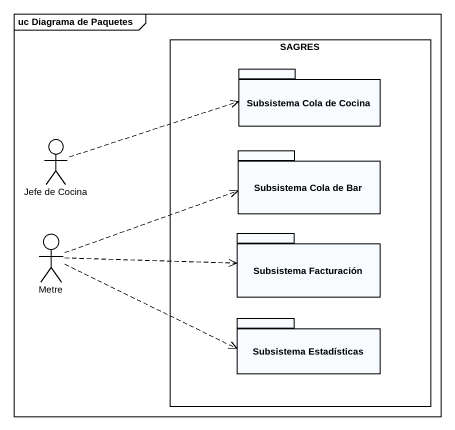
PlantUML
@startuml
mainframe uc Diagrama de Paquetes
rectangle SAGRES {
  package "Subsistema Cola de Cocina" as Subsistema_Cola_de_Cocina {
  }
  package "Subsistema Cola de Bar" as Subsistema_Cola_de_Bar {
  }
  package "Subsistema Facturación" as Subsistema_Facturación {
  }
  package "Subsistema Estadísticas" as Subsistema_Estadísticas {
  }
}
actor "Jefe de Cocina" as Jefe_de_Cocina
actor Metre
Jefe_de_Cocina .right.> Subsistema_Cola_de_Cocina
Metre .right.> Subsistema_Cola_de_Bar
Metre .right.> Subsistema_Facturación
Metre .right.> Subsistema_Estadísticas
@enduml
